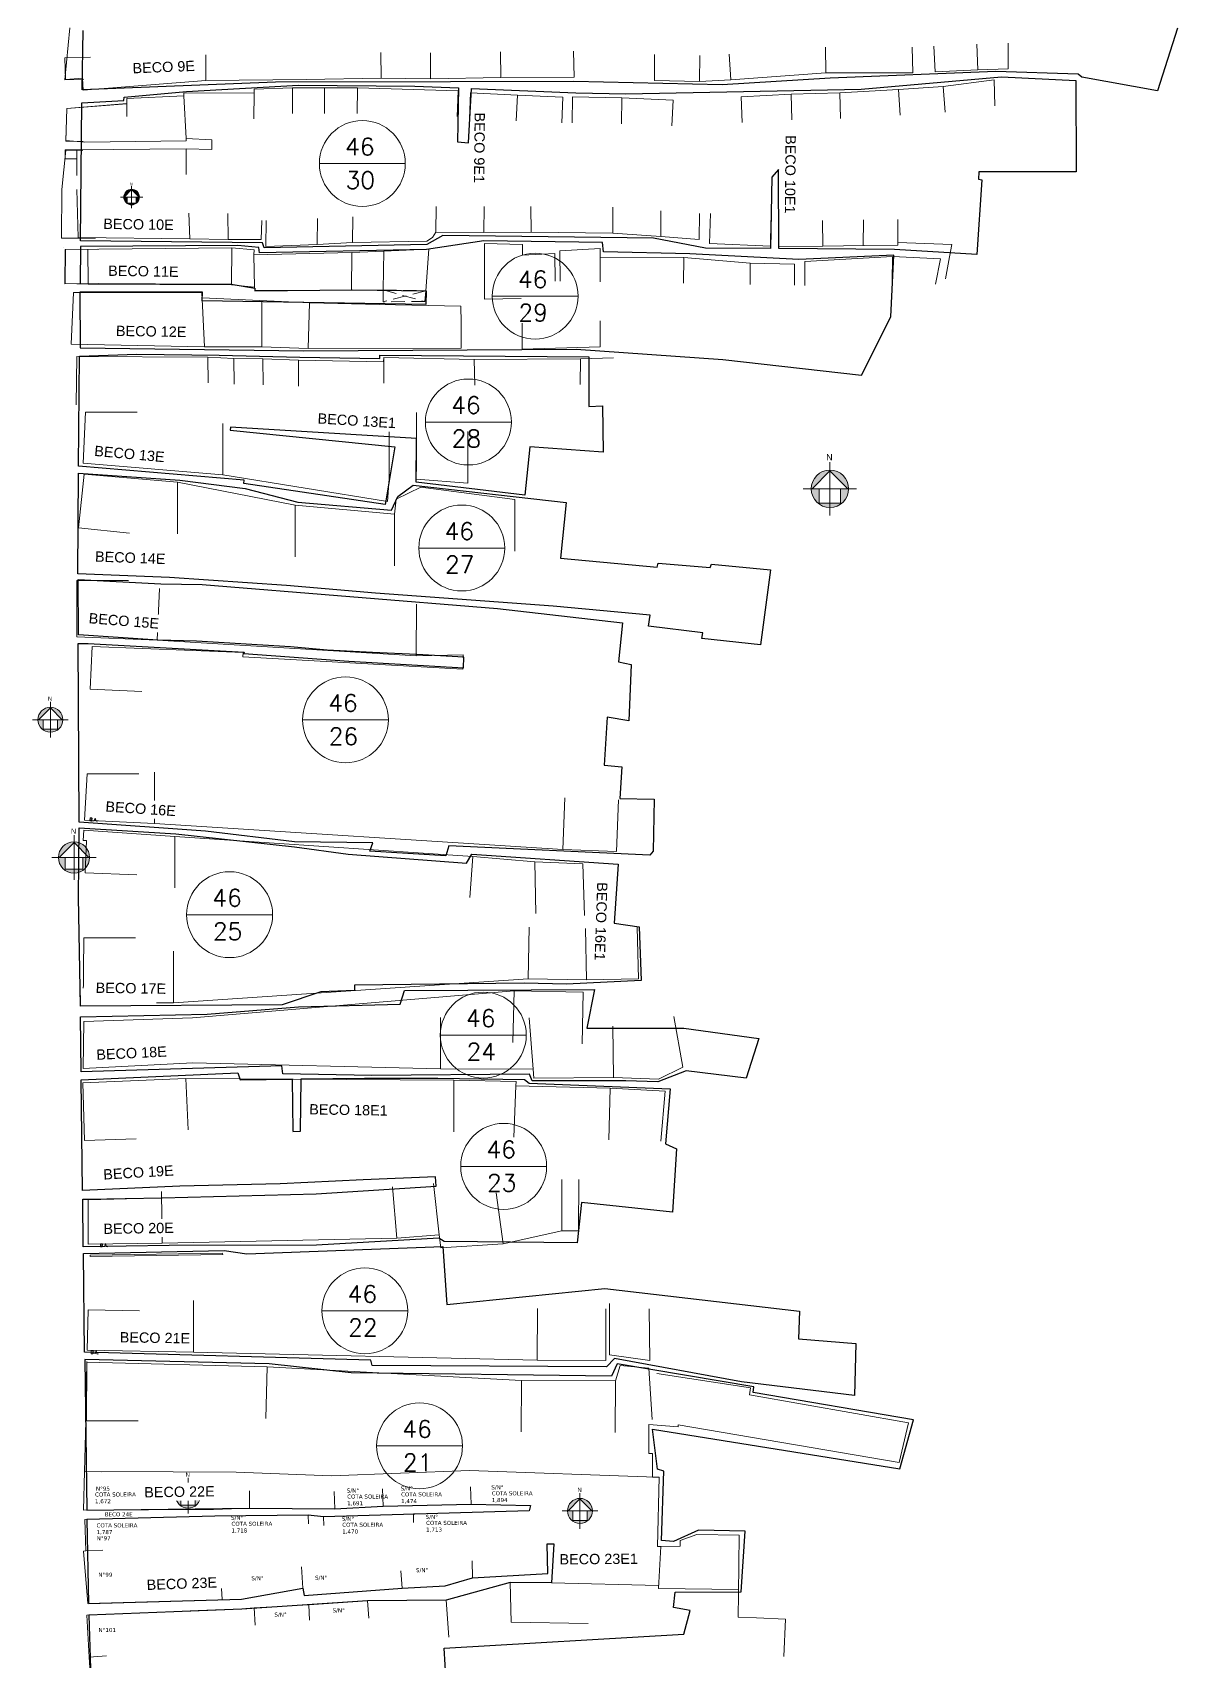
# Model space of a CAD drawing. Header units: metres. Extents: x 359188 to 359409, y 7352322 to 7352892.
# Drawn here: x 359275.7 to 359409, y 7352422 to 7352611.5 of the extents above; entities that cross this region are included whole.
import ezdxf
from ezdxf.enums import TextEntityAlignment as Align

# ---------------------------------------------------------------- set-up
doc = ezdxf.new("R2010")
doc.units = ezdxf.units.M
doc.header["$LTSCALE"] = 2.5
doc.set_wipeout_variables(frame=1)
doc.linetypes.add('AVT-LIN-ESTRADA DE TERRA', pattern=[0.7, 0.3, -0.1, 0.2, -0.1])
doc.linetypes.add('DASHED2', pattern=[0.375, 0.25, -0.125])
for name, color, linetype in [('0-quadras', 6, 'Continuous'), ('AVT-C3-ALI-ALINHAMENTO PROJETO', 170, 'Continuous'), ('AVT-C3-SEC-SEÇÃO TRANSVERSAL', 2, 'Continuous'), ('ZZ-Carimbo Texto', 7, 'Continuous')]:
    doc.layers.add(name, color=color, linetype=linetype)
for name, color, linetype, lineweight, true_color in [('AVT-LT-CAD-ETIQUETA NUMERO DE CASA', 252, 'Continuous', 0, 0x858585), ('AVT-LT-URB-CONSTRUÇÃO-EDIFICAÇÃO PREDIAL', 251, 'Continuous', 13, 0x5c5c5c), ('AVT-LT-URB-DIVISA TERRENO OU AL PREDIAL', 251, 'Continuous', 13, 0x5c5c5c), ('AVT-LT-URB-MURETA', 252, 'Continuous', 0, 0x878787), ('AVT-LT-URB-PROJEÇÃO DE TELHADO OU COBERTURA', 240, 'DASHED2', 5, 0xff003f), ('AVT-LT-VIA-ESTRADA DE TERRA', 8, 'AVT-LIN-ESTRADA DE TERRA', 30, 0x787878), ('AVT-PL-CAR-MARCO NORTE', 8, 'Continuous', 0, 0x828282)]:
    doc.layers.add(name, color=color, linetype=linetype, lineweight=lineweight, true_color=true_color)
for name, color, linetype, lineweight in [('AVT-LT-URB-CERCAS-ALAMBRADO OU CERCA VIVA-MISTA-MADEIRA-ARAME', 7, 'AVT-LIN-CERCAS TAPUME E ALAMBRADO', 5), ('COTAS', 7, 'Continuous', 9), ('DLT-C3-PRF-TUBULAÇÃO 3D -COLETOR', 2, 'Continuous', 20), ('TEXTO', 7, 'Continuous', 9)]:
    doc.layers.add(name, color=color, linetype=linetype, lineweight=lineweight)
doc.styles.add('CARIMBO', font='arial.ttf', dxfattribs={"height": 2})
doc.styles.add('ROMANS', font='romans.shx', dxfattribs={"height": 0.65})
doc.styles.add('SABESP', font='ROMANS.shx')
doc.styles.get("Standard").update_dxf_attribs({"font": 'arial.ttf'})
doc.linetypes.add('AVT-LIN-CERCAS TAPUME E ALAMBRADO', pattern='A,0.9,-0.08,[132,ltypeshp.shx,S=0.08,R=0,X=-0.08,Y=0],-0.08', length=1.06)

# ---------------------------------------------------------------- blocks, each defined once
blk = doc.blocks.new('AVT-PL-MARCO_NORTE')
at = {"layer": 'AVT-PL-CAR-MARCO NORTE', "linetype": 'Continuous', "ltscale": 0.05}
h = blk.add_hatch(color=2, dxfattribs=at)
h.paths.add_polyline_path([(3.46, 0), (3.63, 0, 0.414214), (0, 3.63), (0, 3.46)])
h.paths.add_polyline_path([(3.63, 0), (2.07, 0), (2.07, -2.77), (0, -2.77), (0, -3.63, 0.414214)])
h.paths.add_polyline_path([(0, -2.77), (-2.07, -2.77), (-2.07, 0), (-3.46, 0), (-3.63, 0, 0.414214), (0, -3.63)])
h.paths.add_polyline_path([(0, 3.46), (0, 3.63, 0.414214), (-3.63, 0), (-3.46, 0)])
at = {"layer": 'AVT-PL-CAR-MARCO NORTE', "color": 1, "linetype": 'Continuous', "ltscale": 0.05}
for p, q in [((0, 5.18), (0, -5.18)), ((5.18, 0), (-5.18, 0))]:
    blk.add_line(p, q, dxfattribs=at)
at = {"layer": 'AVT-PL-CAR-MARCO NORTE', "color": 8, "linetype": 'Continuous', "ltscale": 0.05}
blk.add_lwpolyline([(2.07, -2.77), (-2.07, -2.77), (-2.07, 0), (-3.46, 0), (0, 3.46), (3.46, 0), (2.07, 0)], close=True, dxfattribs=at)
blk.add_circle((0, 0), 3.63, dxfattribs=at)
blk.add_solid([(-3.46, 0), (-3.46, 0), (0, 3.46)], dxfattribs=at)
at = {"layer": 'AVT-PL-CAR-MARCO NORTE', "color": 2, "linetype": 'Continuous', "ltscale": 0.05}
blk.add_text('N', height=1.21, dxfattribs=at).set_placement((-0.71, 5.52))

msp = doc.modelspace()

# ---------------------------------------------------------------- linework, layer by layer
at = {"layer": '0-quadras', "color": 5, "lineweight": 30, "ltscale": 0.3}
msp.add_line((359279.369, 7352586.557), (359279.369, 7352586.557), dxfattribs=at)
at = {"layer": 'AVT-LT-URB-CERCAS-ALAMBRADO OU CERCA VIVA-MISTA-MADEIRA-ARAME', "ltscale": 2.5}
for points, elevation in [([(359376.457, 7352587.085), (359382.716, 7352586.849), (359382.459, 7352585.412), (359382.002, 7352582.855)], 1.976), ([(359375.842, 7352585.461), (359381.4, 7352585.172), (359380.815, 7352582.229)], 1.649)]:
    msp.add_lwpolyline(points, dxfattribs=dict(at, elevation=elevation))
at = {"layer": 'AVT-LT-URB-CONSTRUÇÃO-EDIFICAÇÃO PREDIAL', "ltscale": 2.5}
for points, elevation in [([(359389.279, 7352607.279), (359389.279, 7352610.279)], 1.85), ([(359279.476, 7352608.577), (359282.476, 7352608.647)], 2.081), ([(359279.476, 7352608.577), (359279.535, 7352606.06), (359281.519, 7352606.215), (359281.597, 7352604.821), (359295.881, 7352605.924), (359307.579, 7352606.058), (359316.309, 7352606.216), (359322.034, 7352606.143), (359330.243, 7352606.294), (359338.756, 7352606.342)], 2.081), ([(359295.881, 7352605.924), (359295.881, 7352608.924)], 1.611), ([(359316.309, 7352606.216), (359316.255, 7352609.216)], 1.591), ([(359322.034, 7352606.143), (359322.034, 7352609.143)], 1.625), ([(359330.243, 7352606.294), (359330.187, 7352609.294)], 1.618), ([(359338.756, 7352606.342), (359338.706, 7352609.342)], 1.605), ([(359348.107, 7352605.956), (359348.107, 7352608.956)], 1.625), ([(359353.372, 7352605.833), (359353.391, 7352608.833)], 1.625), ([(359357.012, 7352606.015), (359356.794, 7352609.007)], 1.625), ([(359368.055, 7352606.821), (359368.023, 7352609.82)], 1.631), ([(359378.174, 7352606.822), (359378.112, 7352609.822)], 1.713), ([(359380.779, 7352606.942), (359380.645, 7352609.939)], 1.666), ([(359385.744, 7352607.165), (359385.647, 7352610.163)], 1.744), ([(359368.055, 7352606.821), (359357.012, 7352606.015)], 1.631), ([(359378.174, 7352606.822), (359368.055, 7352606.821)], 1.85), ([(359389.279, 7352607.279), (359385.744, 7352607.165), (359380.779, 7352606.942)], 1.85), ([(359279.512, 7352597.86), (359280.877, 7352597.867), (359293.615, 7352597.992), (359296.606, 7352597.895), (359296.604, 7352599.016), (359293.592, 7352599.175), (359293.605, 7352598.916), (359281.795, 7352598.768), (359279.604, 7352598.971), (359279.707, 7352602.682), (359286.707, 7352603.244), (359286.707, 7352603.834), (359293.348, 7352604.17), (359293.348, 7352604.49), (359301.499, 7352604.474), (359301.508, 7352604.918), (359305.984, 7352605.083), (359309.713, 7352605.093), (359313.529, 7352605.087), (359325.245, 7352604.753)], 2.12), ([(359305.984, 7352605.083), (359305.984, 7352602.083)], 1.647), ([(359309.713, 7352605.093), (359309.722, 7352602.093)], 1.62), ([(359313.529, 7352605.087), (359313.514, 7352602.087)], 1.603), ([(359325.245, 7352604.753), (359325.159, 7352601.754)], 1.72), ([(359348.107, 7352605.956), (359353.372, 7352605.833), (359357.012, 7352606.015)], 1.625), ([(359358.2, 7352604.036), (359364.009, 7352604.353), (359369.68, 7352604.507), (359376.535, 7352604.894), (359381.739, 7352605.238), (359387.651, 7352606.005)], 1.615), ([(359376.535, 7352604.894), (359376.704, 7352601.898)], 1.615), ([(359381.739, 7352605.238), (359381.937, 7352602.245)], 1.615), ([(359387.651, 7352606.005), (359387.736, 7352603.006)], 1.615), ([(359286.707, 7352603.244), (359286.707, 7352601.744)], 1.788), ([(359293.348, 7352604.17), (359293.592, 7352599.175)], 2.12), ([(359301.499, 7352604.474), (359301.494, 7352601.474)], 1.729), ([(359326.704, 7352604.5), (359326.565, 7352601.503)], 1.674), ([(359326.704, 7352604.5), (359332.155, 7352604.246), (359337.466, 7352603.991)], 1.674), ([(359332.155, 7352604.246), (359332.015, 7352601.249)], 1.674), ([(359337.466, 7352603.991), (359337.322, 7352600.994)], 1.674), ([(359338.589, 7352604.018), (359338.534, 7352601.019)], 1.64), ([(359338.589, 7352604.018), (359344.324, 7352603.913), (359350.278, 7352603.659)], 1.64), ([(359344.324, 7352603.913), (359344.269, 7352600.913)], 1.563), ([(359350.278, 7352603.659), (359350.15, 7352600.661)], 1.64), ([(359358.2, 7352604.036), (359358.32, 7352601.038)], 1.615), ([(359364.009, 7352604.353), (359364.108, 7352601.355)], 1.615), ([(359369.68, 7352604.507), (359369.761, 7352601.508)], 1.615), ([(359279.512, 7352597.86), (359279.517, 7352596.822)], 2.12), ([(359280.877, 7352597.867), (359280.889, 7352594.867)], 2.068), ([(359293.615, 7352597.992), (359293.615, 7352594.992)], 2.12), ([(359279.517, 7352596.822), (359280.881, 7352596.822)], 2.12), ([(359328.258, 7352588.257), (359322.66, 7352588.278), (359322.277, 7352587.647), (359321.617, 7352587.23), (359312.97, 7352587.069), (359308.862, 7352586.862), (359302.858, 7352586.635), (359302.911, 7352589.635)], 1.888), ([(359308.862, 7352586.862), (359308.876, 7352589.862)], 1.744), ([(359312.97, 7352587.069), (359312.99, 7352590.069)], 1.749), ([(359322.66, 7352588.278), (359322.686, 7352591.278)], 1.789), ([(359328.258, 7352588.257), (359328.306, 7352591.257)], 1.888), ([(359328.258, 7352588.257), (359333.769, 7352588.28), (359343.257, 7352588.182), (359348.85, 7352587.781), (359353.313, 7352587.446), (359353.362, 7352590.464)], 1.888), ([(359333.769, 7352588.28), (359333.742, 7352591.28)], 1.767), ([(359343.257, 7352588.182), (359343.269, 7352591.181)], 1.756), ([(359348.85, 7352587.781), (359348.865, 7352590.78)], 1.888), ([(359362.576, 7352589.6), (359362.595, 7352586.6), (359367.707, 7352586.642), (359372.524, 7352586.715), (359376.457, 7352586.763), (359376.448, 7352589.763)], 1.976), ([(359367.707, 7352586.642), (359367.661, 7352589.642)], 1.905), ([(359372.424, 7352586.713), (359372.442, 7352589.713)], 1.976), ([(359279.52, 7352582.311), (359279.554, 7352586.278), (359298.934, 7352586.452), (359301.52, 7352586.231), (359301.479, 7352585.632), (359312.89, 7352585.909), (359316.593, 7352586.091), (359321.848, 7352586.296), (359321.485, 7352581.461), (359321.384, 7352580.214)], 1.936), ([(359282.176, 7352582.235), (359282.172, 7352586.302)], 1.936), ([(359298.934, 7352586.452), (359298.871, 7352582.138)], 1.734), ([(359301.479, 7352585.632), (359301.554, 7352581.866)], 1.727), ([(359312.89, 7352585.909), (359312.846, 7352581.525)], 1.717), ([(359316.593, 7352586.091), (359316.525, 7352581.554)], 1.651), ([(359337.129, 7352582.586), (359337.106, 7352586.104), (359341.786, 7352586.385), (359341.784, 7352585.368), (359351.515, 7352585.343), (359359.271, 7352584.673), (359364.409, 7352584.549), (359364.405, 7352582.104)], 1.749), ([(359341.784, 7352585.368), (359341.779, 7352582.504)], 1.749), ([(359351.515, 7352585.343), (359351.503, 7352582.343)], 1.749), ([(359359.271, 7352584.673), (359359.263, 7352582.195)], 1.749), ([(359365.617, 7352582.082), (359365.617, 7352584.888), (359375.842, 7352585.461), (359375.798, 7352582.461)], 1.808), ([(359279.52, 7352582.311), (359282.176, 7352582.235), (359298.871, 7352582.138), (359301.554, 7352581.866), (359301.575, 7352581.478), (359312.946, 7352581.525), (359316.525, 7352581.554)], 1.936), ([(359280.474, 7352581.269), (359280.22, 7352575.263), (359295.736, 7352574.918), (359302.427, 7352574.935), (359307.803, 7352574.728), (359325.602, 7352574.771), (359325.601, 7352577.771), (359325.568, 7352579.676)], 1.995), ([(359325.568, 7352579.676), (359316.066, 7352579.848), (359308.043, 7352580.064), (359295.468, 7352580.652), (359295.44, 7352581.267), (359280.474, 7352581.269)], 1.645), ([(359295.736, 7352574.918), (359295.44, 7352581.267)], 1.773), ([(359302.427, 7352574.935), (359302.401, 7352580.328)], 1.657), ([(359307.803, 7352574.728), (359307.943, 7352580.069)], 1.668), ([(359332.695, 7352574.68), (359341.789, 7352574.945), (359341.807, 7352577.945)], 1.594), ([(359332.695, 7352574.68), (359332.699, 7352577.68)], 1.594), ([(359280.81, 7352568.187), (359280.873, 7352573.793), (359296.128, 7352573.739), (359299.139, 7352573.593), (359302.532, 7352573.533), (359306.671, 7352573.368), (359316.58, 7352573.178), (359316.6, 7352573.69), (359327.118, 7352573.468), (359339.491, 7352573.54), (359343.333, 7352573.673)], 1.985), ([(359296.128, 7352573.739), (359296.149, 7352570.739)], 1.796), ([(359299.139, 7352573.593), (359299.173, 7352570.599)], 1.985), ([(359302.532, 7352573.533), (359302.547, 7352570.533)], 1.734), ([(359306.671, 7352573.368), (359306.664, 7352570.368)], 1.717), ([(359316.6, 7352573.69), (359316.61, 7352570.69)], 1.674), ([(359327.118, 7352573.468), (359327.196, 7352570.469)], 1.985), ([(359339.491, 7352573.54), (359339.456, 7352570.54)], 1.604)]:
    msp.add_lwpolyline(points, dxfattribs=dict(at, elevation=elevation))
for points in [[(359302.406, 7352589.66), (359302.327, 7352587.44), (359298.488, 7352587.44), (359294.01, 7352587.501), (359281.011, 7352587.665), (359280.887, 7352593.246)], [(359294.01, 7352587.501), (359293.926, 7352590.5)], [(359298.488, 7352587.44), (359298.458, 7352590.44)], [(359354.632, 7352590.446), (359354.512, 7352586.949), (359361.634, 7352586.66), (359361.651, 7352589.66)], [(359328.31, 7352586.974), (359328.313, 7352580.502), (359332.597, 7352580.571)], [(359332.597, 7352580.571), (359328.313, 7352580.502), (359328.31, 7352586.974), (359332.734, 7352586.83), (359332.734, 7352585.592), (359336.52, 7352585.784), (359336.565, 7352582.596)]]:
    msp.add_lwpolyline(points, dxfattribs=at)
at = {"layer": 'AVT-LT-URB-DIVISA TERRENO OU AL PREDIAL', "ltscale": 2.5}
for p, q in [((359279.478, 7352606.015, 1.673), (359280.055, 7352612.052, 2.065)), ((359279.478, 7352606.015, 1.673), (359280.055, 7352612.052, 2.065)), ((359279.478, 7352606.015, 1.673), (359280.055, 7352612.052, 2.065)), ((359281.684, 7352606.08, 1.673), (359279.478, 7352606.015, 1.673)), ((359281.684, 7352606.08, 1.673), (359279.478, 7352606.015, 1.673)), ((359281.684, 7352606.08, 1.673), (359279.478, 7352606.015, 1.673)), ((359279.598, 7352598.888, 2.046), (359279.704, 7352602.68, 2.046)), ((359279.598, 7352598.888, 2.046), (359279.704, 7352602.68, 2.046)), ((359279.598, 7352598.888, 2.046), (359279.704, 7352602.68, 2.046)), ((359279.704, 7352602.68, 2.046), (359286.678, 7352603.23, 2.046)), ((359279.704, 7352602.68, 2.046), (359286.678, 7352603.23, 2.046)), ((359279.704, 7352602.68, 2.046), (359286.678, 7352603.23, 2.046)), ((359281.597, 7352598.832, 2.046), (359279.598, 7352598.888, 2.046)), ((359281.597, 7352598.832, 2.046), (359279.598, 7352598.888, 2.046)), ((359281.597, 7352598.832, 2.046), (359279.598, 7352598.888, 2.046)), ((359279.118, 7352593.232, 1.947), (359279.574, 7352597.842, 1.947)), ((359279.118, 7352593.232, 1.947), (359279.574, 7352597.842, 1.947)), ((359279.118, 7352593.232, 1.947), (359279.574, 7352597.842, 1.947)), ((359279.574, 7352597.842, 1.947), (359281.573, 7352597.786, 1.947)), ((359279.574, 7352597.842, 1.947), (359281.573, 7352597.786, 1.947)), ((359279.574, 7352597.842, 1.947), (359281.573, 7352597.786, 1.947)), ((359279.075, 7352587.605, 1.947), (359279.118, 7352593.232, 1.947)), ((359279.075, 7352587.605, 1.947), (359279.118, 7352593.232, 1.947)), ((359279.075, 7352587.605, 1.947), (359279.118, 7352593.232, 1.947)), ((359283.049, 7352587.575, 1.947), (359279.075, 7352587.605, 1.947)), ((359283.049, 7352587.575, 1.947), (359279.075, 7352587.605, 1.947)), ((359283.049, 7352587.575, 1.947), (359279.075, 7352587.605, 1.947)), ((359279.495, 7352582.287, 1.839), (359279.529, 7352586.279, 1.918)), ((359279.495, 7352582.287, 1.839), (359279.529, 7352586.279, 1.918)), ((359279.495, 7352582.287, 1.839), (359279.529, 7352586.279, 1.918)), ((359279.529, 7352586.279, 1.918), (359283.31, 7352586.322, 1.918)), ((359279.529, 7352586.279, 1.918), (359283.31, 7352586.322, 1.918)), ((359279.529, 7352586.279, 1.918), (359283.31, 7352586.322, 1.918)), ((359283.441, 7352582.292, 1.839), (359279.495, 7352582.287, 1.839)), ((359283.441, 7352582.292, 1.839), (359279.495, 7352582.287, 1.839)), ((359283.441, 7352582.292, 1.839), (359279.495, 7352582.287, 1.839))]:
    msp.add_line(p, q, dxfattribs=at)
for points, elevation in [([(359317.22, 7352559.579), (359317.034, 7352556.939), (359297.887, 7352560.024), (359281.624, 7352561.386), (359281.899, 7352567.348), (359287.899, 7352567.348)], 1.917), ([(359320.428, 7352561.275), (359320.428, 7352567.275)], 1.673), ([(359297.887, 7352560.024), (359297.887, 7352566.024)], 1.725), ([(359317.22, 7352559.579), (359317.22, 7352565.579)], 1.917), ([(359326.398, 7352559.08), (359326.398, 7352565.08)], 1.673), ([(359326.398, 7352559.08), (359320.374, 7352559.547), (359320.428, 7352561.275)], 1.673), ([(359281.054, 7352553.868), (359281.713, 7352560.123), (359292.608, 7352559.182), (359292.608, 7352553.182)], 1.888), ([(359292.608, 7352559.182), (359306.289, 7352556.498)], 1.568), ([(359306.289, 7352556.498), (359317.849, 7352555.447), (359318.03, 7352557.191), (359320.922, 7352558.621), (359331.848, 7352557.165), (359331.848, 7352551.165)], 1.905), ([(359306.289, 7352556.498), (359306.289, 7352550.498)], 1.905), ([(359317.849, 7352555.447), (359317.849, 7352549.447)], 1.879), ([(359281.054, 7352553.868), (359287.021, 7352553.239)], 1.888), ([(359280.881, 7352547.723), (359280.881, 7352541.193), (359290.24, 7352540.803), (359290.489, 7352546.798)], 1.997), ([(359280.881, 7352547.723), (359286.881, 7352547.723)], 1.997), ([(359282.441, 7352535.082), (359282.65, 7352540.06), (359300.222, 7352539.35), (359300.201, 7352538.851), (359325.821, 7352537.426), (359325.867, 7352538.303), (359325.862, 7352539.103), (359320.392, 7352538.988), (359320.421, 7352544.988)], 1.833), ([(359290.24, 7352540.803), (359320.392, 7352538.988)], 1.908), ([(359282.441, 7352535.082), (359288.436, 7352534.831)], 1.833), ([(359282.093, 7352525.239), (359281.759, 7352519.836), (359289.932, 7352519.439), (359289.932, 7352525.439)], 2.091), ([(359282.093, 7352525.239), (359288.093, 7352525.239)], 2.091), ([(359337.447, 7352516.437), (359337.665, 7352522.433)], 1.594), ([(359337.447, 7352516.437), (359343.691, 7352516.21), (359343.909, 7352522.206)], 1.594), ([(359337.447, 7352516.437), (359289.932, 7352519.439)], 1.594), ([(359281.848, 7352513.725), (359282.003, 7352517.489), (359281.596, 7352517.489), (359281.685, 7352518.696), (359292.299, 7352517.955), (359292.299, 7352511.955)], 1.764), ([(359292.299, 7352517.955), (359326.981, 7352515.605)], 1.764), ([(359326.611, 7352510.847), (359326.981, 7352515.605), (359334.191, 7352514.981), (359339.791, 7352514.754), (359339.959, 7352508.756)], 1.546), ([(359281.848, 7352513.725), (359287.843, 7352513.479)], 1.764), ([(359334.191, 7352514.981), (359334.291, 7352508.977)], 1.546), ([(359292.123, 7352498.583), (359281.592, 7352498.563), (359281.689, 7352506.154), (359287.689, 7352506.154)], 1.523), ([(359346.241, 7352501.381), (359340.21, 7352501.248), (359333.416, 7352501.391), (359333.542, 7352507.389)], 1.805), ([(359340.21, 7352501.248), (359340.078, 7352507.246)], 1.713), ([(359346.241, 7352501.381), (359346.109, 7352507.379)], 1.805), ([(359292.123, 7352498.583), (359292.123, 7352504.583)], 1.523), ([(359292.123, 7352498.583), (359333.416, 7352501.391)], 1.523), ([(359294.351, 7352496.822), (359331.764, 7352499.975)], 1.483), ([(359331.764, 7352499.975), (359331.637, 7352493.976)], 1.6), ([(359331.764, 7352499.975), (359339.832, 7352499.804), (359339.705, 7352493.805)], 1.6), ([(359294.367, 7352491.588), (359281.627, 7352490.919), (359281.704, 7352496.42), (359294.351, 7352496.822)], 1.426), ([(359323.188, 7352490.878), (359333.985, 7352490.845), (359334.067, 7352489.813), (359343.353, 7352489.881), (359348.569, 7352489.709), (359351.425, 7352491.091), (359350.351, 7352496.994)], 1.386), ([(359323.188, 7352490.878), (359323.188, 7352496.878)], 1.386), ([(359333.985, 7352490.845), (359333.512, 7352496.826)], 1.386), ([(359343.353, 7352489.881), (359343.253, 7352495.88)], 1.386), ([(359323.188, 7352490.878), (359294.367, 7352491.588)], 1.386), ([(359281.765, 7352482.57), (359281.58, 7352489.25), (359293.571, 7352489.771), (359293.831, 7352483.777)], 1.658), ([(359293.571, 7352489.771), (359324.758, 7352489.57)], 1.441), ([(359324.758, 7352489.57), (359332.017, 7352489.423), (359331.995, 7352488.923), (359342.951, 7352488.646), (359349.364, 7352488.309), (359348.842, 7352482.495)], 1.349), ([(359324.758, 7352489.57), (359324.758, 7352483.57)], 1.349), ([(359331.995, 7352488.923), (359331.735, 7352482.929)], 1.349), ([(359342.951, 7352488.646), (359342.8, 7352482.648)], 1.349), ([(359281.765, 7352482.57), (359287.762, 7352482.736)], 1.658), ([(359337.334, 7352472.022), (359339.291, 7352472.022), (359339.293, 7352478.022)], 1.949), ([(359337.334, 7352472.022), (359337.334, 7352478.022)], 1.949), ([(359290.824, 7352470.616), (359282.186, 7352470.468), (359282.182, 7352475.655), (359288.181, 7352475.799)], 1.834), ([(359290.824, 7352470.616), (359290.721, 7352476.616)], 1.834), ([(359318.126, 7352471.184), (359317.631, 7352477.163)], 1.683), ([(359318.126, 7352471.184), (359323.069, 7352471.593), (359323.239, 7352470.062), (359330.504, 7352470.534), (359329.7, 7352476.48)], 1.683), ([(359323.069, 7352471.593), (359322.407, 7352477.556)], 1.683), ([(359330.504, 7352470.534), (359337.334, 7352472.022)], 1.68), ([(359290.824, 7352470.616), (359318.126, 7352471.184)], 1.834), ([(359282.183, 7352462.834), (359282.087, 7352458.155), (359294.46, 7352457.927), (359294.46, 7352463.927)], 1.745), ([(359282.183, 7352462.834), (359288.182, 7352462.711)], 1.745), ([(359342.436, 7352456.961), (359334.469, 7352456.992), (359334.493, 7352462.992)], 1.523), ([(359342.436, 7352456.961), (359342.436, 7352462.961)], 1.523), ([(359342.889, 7352457.587), (359342.889, 7352463.587)], 1.499), ([(359347.588, 7352456.943), (359347.487, 7352462.942)], 1.499), ([(359294.46, 7352457.927), (359334.469, 7352456.992)], 1.653), ([(359347.588, 7352456.943), (359342.889, 7352457.587)], 1.499), ([(359281.998, 7352449.939), (359282.051, 7352456.763), (359303.02, 7352456.198), (359302.858, 7352450.2)], 1.634), ([(359332.631, 7352454.626), (359303.02, 7352456.198)], 1.595), ([(359332.631, 7352454.626), (359343.581, 7352454.562), (359344.117, 7352456.38), (359347.473, 7352456.058)], 1.595), ([(359347.473, 7352456.058), (359347.843, 7352450.069)], 1.504), ([(359332.631, 7352454.626), (359332.596, 7352448.626)], 1.595), ([(359343.581, 7352454.562), (359343.546, 7352448.562)], 1.568), ([(359281.998, 7352449.939), (359287.998, 7352449.939)], 1.634)]:
    msp.add_lwpolyline(points, dxfattribs=dict(at, elevation=elevation))
at = {"layer": 'AVT-LT-URB-DIVISA TERRENO OU AL PREDIAL', "flags": 128}
for points, elevation in [([(359281.657, 7352439.517), (359281.767, 7352444.028), (359281.923, 7352449.919), (359282.048, 7352456.835)], 1.584), ([(359281.767, 7352444.028), (359283.766, 7352443.979)], 1.584), ([(359282.138, 7352428.657), (359281.64, 7352434.769), (359281.903, 7352434.782), (359281.815, 7352438.435)], 1.684), ([(359281.903, 7352434.782), (359283.901, 7352434.881)], 1.684), ([(359283.094, 7352412.556), (359282.675, 7352417.005), (359282.321, 7352422.428), (359282.052, 7352427.291)], 1.828), ([(359282.321, 7352422.428), (359284.317, 7352422.558)], 1.709)]:
    msp.add_lwpolyline(points, dxfattribs=dict(at, elevation=elevation))
at = {"layer": 'AVT-LT-URB-DIVISA TERRENO OU AL PREDIAL', "ltscale": 3, "flags": 128}
for points in [[(359363.185, 7352422.49), (359363.355, 7352426.843), (359359.987, 7352426.975), (359357.852, 7352427.059), (359357.888, 7352429.769), (359357.979, 7352436.633), (359353.053, 7352436.698), (359351.122, 7352435.997), (359351.126, 7352435.327), (359348.873, 7352435.312), (359348.471, 7352435.31), (359348.669, 7352443.349), (359347.89, 7352443.369), (359347.887, 7352446.127), (359347.464, 7352446.126), (359347.46, 7352449.491), (359350.87, 7352449.241), (359350.886, 7352449.462), (359376.582, 7352445.085), (359377.692, 7352449.675), (359359.163, 7352452.955), (359359.279, 7352453.757), (359348.373, 7352455.451)], [(359348.873, 7352435.312), (359348.58, 7352430.423), (359357.895, 7352430.299)]]:
    msp.add_lwpolyline(points, dxfattribs=at)
for points, elevation in [([(359281.767, 7352444.028), (359292.073, 7352443.99), (359299.427, 7352443.955), (359310.536, 7352443.537), (359326.592, 7352444.159), (359348.279, 7352443.359)], 1.584), ([(359300.985, 7352439.759), (359300.974, 7352441.759)], 1.577), ([(359310.9, 7352439.687), (359310.841, 7352441.686)], 1.396), ([(359316.519, 7352439.995), (359316.46, 7352441.994)], 1.428), ([(359326.775, 7352440.223), (359326.716, 7352442.222)], 1.577), ([(359333.695, 7352440.053), (359326.775, 7352440.223), (359316.519, 7352439.995), (359310.9, 7352439.687), (359300.985, 7352439.759), (359296.784, 7352439.603), (359281.657, 7352439.517)], 1.577), ([(359281.815, 7352438.435), (359296.931, 7352438.814), (359307.82, 7352438.927), (359309.6, 7352438.74), (359320.058, 7352439.087), (359333.532, 7352439.462)], 1.577), ([(359307.819, 7352438.927), (359307.851, 7352437.927)], 1.577), ([(359309.6, 7352438.74), (359309.635, 7352437.741)], 1.374), ([(359320.058, 7352439.087), (359320.082, 7352438.087)], 1.462), ([(359331.299, 7352431.873), (359335.685, 7352432.154), (359335.611, 7352435.607), (359336.418, 7352435.624), (359336.136, 7352431.068), (359331.318, 7352431.088)], 1.605), ([(359307.175, 7352430.46), (359307.032, 7352432.917)], 1.806), ([(359318.734, 7352430.461), (359318.609, 7352432.457)], 1.629), ([(359326.942, 7352431.637), (359326.878, 7352433.636)], 1.806), ([(359326.942, 7352431.637), (359323.747, 7352430.714), (359318.734, 7352430.461), (359307.32, 7352429.602), (359307.175, 7352430.46), (359300.057, 7352429.183), (359282.138, 7352428.657)], 1.806), ([(359297.714, 7352430.393), (359297.791, 7352429.116)], 1.841), ([(359331.299, 7352431.873), (359326.942, 7352431.637)], 1.605), ([(359340.399, 7352426.339), (359331.427, 7352426.486), (359331.318, 7352431.088)], 1.605), ([(359336.136, 7352431.068), (359348.599, 7352430.738)], 1.605), ([(359282.052, 7352427.291), (359294.989, 7352427.855), (359300.075, 7352428.021), (359301.535, 7352428.143), (359307.863, 7352428.508), (359314.714, 7352428.968), (359323.88, 7352429.052), (359324.163, 7352424.757)], 1.693), ([(359307.863, 7352428.508), (359307.967, 7352426.704)], 1.693), ([(359314.714, 7352428.968), (359314.848, 7352426.972)], 1.668), ([(359301.535, 7352428.143), (359301.622, 7352426.145)], 1.693)]:
    msp.add_lwpolyline(points, dxfattribs=dict(at, elevation=elevation))
at = {"layer": 'AVT-LT-URB-MURETA', "ltscale": 2.5, "elevation": 1.723}
for points in [[(359282.418, 7352469.063), (359282.416, 7352469.213), (359297.849, 7352469.428), (359297.851, 7352469.278)], [(359282.418, 7352469.063), (359297.851, 7352469.278)]]:
    msp.add_lwpolyline(points, dxfattribs=at)
at = {"layer": 'AVT-LT-URB-PROJEÇÃO DE TELHADO OU COBERTURA', "ltscale": 2.5}
for points, elevation in [([(359316.525, 7352581.554), (359321.485, 7352581.461), (359321.384, 7352580.214), (359316.552, 7352580.178), (359316.525, 7352581.554)], 1.936), ([(359316.525, 7352581.554), (359321.384, 7352580.214)], 1.868), ([(359321.485, 7352581.461), (359316.552, 7352580.178)], 1.936)]:
    msp.add_lwpolyline(points, dxfattribs=dict(at, elevation=elevation))
at = {"layer": 'COTAS', "ltscale": 4}
for p, q in [((359309.107, 7352596.262), (359319.107, 7352596.262)), ((359329.223, 7352580.835), (359339.223, 7352580.835)), ((359321.454, 7352566.179), (359331.454, 7352566.179)), ((359320.68, 7352551.512), (359330.68, 7352551.512)), ((359307.139, 7352531.515), (359317.139, 7352531.515)), ((359293.658, 7352508.83), (359303.658, 7352508.83)), ((359323.187, 7352494.818), (359333.187, 7352494.818)), ((359325.561, 7352479.534), (359335.561, 7352479.534)), ((359309.396, 7352462.716), (359319.396, 7352462.716)), ((359315.773, 7352447.003), (359325.773, 7352447.003))]:
    msp.add_line(p, q, dxfattribs=at)
at = {"layer": 'COTAS'}
for centre in [(359314.107, 7352596.27), (359334.223, 7352580.843), (359326.454, 7352566.187), (359325.68, 7352551.52), (359312.139, 7352531.523), (359298.658, 7352508.837), (359328.187, 7352494.826), (359330.561, 7352479.541), (359314.396, 7352462.723), (359320.773, 7352447.011)]:
    msp.add_circle(centre, 5, dxfattribs=at)

# ---------------------------------------------------------------- block references
at = {"layer": 'AVT-C3-ALI-ALINHAMENTO PROJETO', "color": 6, "ltscale": 2.5, "xscale": 0.4, "yscale": 0.4}
msp.add_blockref('AVT-PL-MARCO_NORTE', (359339.442, 7352439.442), dxfattribs=at)
at = {"layer": 'AVT-C3-SEC-SEÇÃO TRANSVERSAL', "color": 6, "ltscale": 2.5, "xscale": 0.5, "yscale": 0.5}
msp.add_blockref('AVT-PL-MARCO_NORTE', (359280.544, 7352515.503), dxfattribs=at)
at = {"layer": 'AVT-LT-URB-DIVISA TERRENO OU AL PREDIAL', "ltscale": 2.5, "xscale": 0.6, "yscale": 0.6}
msp.add_blockref('AVT-PL-MARCO_NORTE', (359368.541, 7352558.411), dxfattribs=at)
at = {"layer": 'AVT-LT-VIA-ESTRADA DE TERRA', "ltscale": 2.5, "xscale": 0.25, "yscale": 0.25, "zscale": 0.25}
msp.add_blockref('AVT-PL-MARCO_NORTE', (359287.248, 7352592.368), dxfattribs=at)
at = {"layer": 'AVT-PL-CAR-MARCO NORTE', "ltscale": 2.5, "xscale": 0.4, "yscale": 0.4, "zscale": 0.4}
for p in [(359277.793, 7352531.535), (359293.823, 7352441.211)]:
    msp.add_blockref('AVT-PL-MARCO_NORTE', p, dxfattribs=at)

# ---------------------------------------------------------------- texts
at = {"layer": 'AVT-LT-CAD-ETIQUETA NUMERO DE CASA', "char_height": 0.47, "attachment_point": 1}
for s, width, heights, insert in [('{\\fVerdana|b0|i0|c0|p34;N°95}', 0.47, [0.574], (359283.098, 7352442.261, 411.789)), ('{\\fVerdana|b0|i0|c0|p34;S/N°}', 0.47, [0.574], (359312.298, 7352442.047, 406.105)), ('{\\fVerdana|b0|i0|c0|p34;S/N°}', 0.47, [0.574], (359318.573, 7352442.296, 405.888)), ('{\\fVerdana|b0|i0|c0|p34;S/N°}', 0.47, [0.574], (359329.121, 7352442.421, 406.308)), ('{\\fVerdana|b0|i0|c0|p34;COTA SOLEIRA\\P1,894}', 5.00835, [1.443], (359329.171, 7352441.722, -990.978)), ('{\\fVerdana|b0|i0|c0|p34;COTA SOLEIRA\\P1,672}', 5.00835, [1.443], (359282.992, 7352441.586, -979.86)), ('{\\fVerdana|b0|i0|c0|p34;COTA SOLEIRA\\P1,691}', 5.00835, [1.443], (359312.347, 7352441.348, -991.181)), ('{\\fVerdana|b0|i0|c0|p34;COTA SOLEIRA\\P1,474}', 5.00835, [1.443], (359318.622, 7352441.597, -991.398)), ('{\\fVerdana|b0|i0|c0|p34;COTA SOLEIRA\\P1,787}', 5.00835, [1.443], (359283.168, 7352437.991, -979.76)), ('{\\fVerdana|b0|i0|c0|p34;BECO 24E}', 4.23589, [0.574], (359284.129, 7352439.277, 411.789)), ('{\\fVerdana|b0|i0|c0|p34;S/N°}', 0.47, [0.574], (359298.82, 7352438.875, 406.132)), ('{\\fVerdana|b0|i0|c0|p34;COTA SOLEIRA\\P1,718}', 5.00835, [1.443], (359298.87, 7352438.176, -991.154)), ('{\\fVerdana|b0|i0|c0|p34;S/N°}', 0.47, [0.574], (359311.719, 7352438.76, 405.884)), ('{\\fVerdana|b0|i0|c0|p34;COTA SOLEIRA\\P1,470}', 5.00835, [1.443], (359311.769, 7352438.061, -991.402)), ('{\\fVerdana|b0|i0|c0|p34;S/N°}', 0.47, [0.574], (359321.483, 7352438.981, 406.127)), ('{\\fVerdana|b0|i0|c0|p34;COTA SOLEIRA\\P1,713}', 5.00835, [1.443], (359321.533, 7352438.283, -991.159)), ('{\\fVerdana|b0|i0|c0|p34;N°97}', 0.47, [0.574], (359283.182, 7352436.495, 411.789)), ('{\\fVerdana|b0|i0|c0|p34;N°99}', 0.47, [0.574], (359283.383, 7352432.243, 411.789)), ('{\\fVerdana|b0|i0|c0|p34;S/N°}', 0.47, [0.574], (359320.35, 7352432.777, 406.409)), ('{\\fVerdana|b0|i0|c0|p34;S/N°}', 0.47, [0.574], (359301.191, 7352431.836, 406.263)), ('{\\fVerdana|b0|i0|c0|p34;S/N°}', 0.47, [0.574], (359308.601, 7352431.893, 406.4)), ('{\\fVerdana|b0|i0|c0|p34;S/N°}', 0.47, [0.574], (359303.875, 7352427.608, 406.373)), ('{\\fVerdana|b0|i0|c0|p34;S/N°}', 0.47, [0.574], (359310.64, 7352428.101, 406.104)), ('{\\fVerdana|b0|i0|c0|p34;N°101}', 0.47, [0.574], (359283.398, 7352425.82, 411.789))]:
    msp.add_mtext_dynamic_manual_height_columns(s, width=width, gutter_width=1, heights=heights, dxfattribs=dict(at, insert=insert))
at = {"layer": 'DLT-C3-PRF-TUBULAÇÃO 3D -COLETOR', "color": 2, "linetype": 'Continuous', "lineweight": 20, "char_height": 0.375, "attachment_point": 5, "style": 'ROMANS'}
for insert, rotation in [((359282.823, 7352519.913, 1.021), 356.3801), ((359284.032, 7352470.362, 1.155), 1.17145), ((359282.955, 7352457.894, 0.872), 358.20232)]:
    msp.add_mtext('B.A.', dxfattribs=dict(at, insert=insert, rotation=rotation))
at = {"layer": 'TEXTO', "style": 'SABESP'}
for s, p in [('46', (359313.817, 7352597.229)), ('30', (359313.876, 7352593.341)), ('46', (359333.933, 7352581.802)), ('29', (359333.992, 7352577.914)), ('46', (359326.164, 7352567.146)), ('28', (359326.223, 7352563.258)), ('46', (359325.39, 7352552.478)), ('27', (359325.449, 7352548.591)), ('46', (359311.849, 7352532.482)), ('26', (359311.908, 7352528.594)), ('46', (359298.369, 7352509.796)), ('25', (359298.427, 7352505.909)), ('46', (359327.897, 7352495.785)), ('24', (359327.956, 7352491.897)), ('46', (359330.271, 7352480.5)), ('23', (359330.33, 7352476.613)), ('46', (359314.107, 7352463.682)), ('22', (359314.166, 7352459.795)), ('46', (359320.483, 7352447.97)), ('21', (359320.542, 7352444.082))]:
    msp.add_text(s, height=2, dxfattribs=at).set_placement(p, align=Align.CENTER)

# ---------------------------------------------------------------- wipeouts: each hides what was drawn before it
at = {"linetype": 'Continuous', "ltscale": 4}
for points in [[(359282.66, 7352549.511), (359291.481, 7352549.195), (359291.556, 7352551.276), (359282.735, 7352551.591)], [(359307.618, 7352485.156), (359317.158, 7352485.005), (359317.191, 7352487.086), (359307.651, 7352487.238)]]:
    msp.add_wipeout(points, dxfattribs=at).dxf.layer = 'ZZ-Carimbo Texto'

# ---------------------------------------------------------------- next in the draw order: wipeouts: each hides what was drawn before it
for points in [[(359287.101, 7352606.311), (359294.989, 7352606.629), (359294.905, 7352608.709), (359287.017, 7352608.391)], [(359326.743, 7352602.519), (359326.663, 7352593.911), (359328.745, 7352593.891), (359328.825, 7352602.5)], [(359362.937, 7352599.888), (359362.848, 7352590.347), (359364.93, 7352590.328), (359365.019, 7352599.869)], [(359283.641, 7352588.228), (359292.466, 7352588.088), (359292.499, 7352590.169), (359283.674, 7352590.31)], [(359284.205, 7352582.768), (359293.03, 7352582.628), (359293.063, 7352584.709), (359284.238, 7352584.85)], [(359285.113, 7352575.769), (359293.938, 7352575.628), (359293.972, 7352577.71), (359285.146, 7352577.85)], [(359308.546, 7352565.598), (359318.069, 7352565.017), (359318.196, 7352567.096), (359308.673, 7352567.677)], [(359282.528, 7352561.835), (359291.319, 7352561.035), (359291.507, 7352563.109), (359282.717, 7352563.909)], [(359282.66, 7352549.511), (359291.481, 7352549.195), (359291.556, 7352551.276), (359282.735, 7352551.591)], [(359281.889, 7352542.354), (359290.688, 7352541.657), (359290.852, 7352543.732), (359282.053, 7352544.429)], [(359283.847, 7352520.428), (359292.654, 7352519.847), (359292.791, 7352521.925), (359283.984, 7352522.505)], [(359341.023, 7352512.952), (359340.699, 7352503.416), (359342.78, 7352503.345), (359343.103, 7352512.881)], [(359281.293, 7352498.185), (359290.119, 7352498.059), (359290.149, 7352500.14), (359281.323, 7352500.266)], [(359282.897, 7352491.481), (359291.714, 7352491.902), (359291.615, 7352493.981), (359282.798, 7352493.561)], [(359307.618, 7352485.156), (359317.158, 7352485.005), (359317.191, 7352487.086), (359307.651, 7352487.238)], [(359283.714, 7352477.541), (359292.526, 7352478.058), (359292.404, 7352480.136), (359283.592, 7352479.619)], [(359283.683, 7352471.223), (359292.509, 7352471.367), (359292.475, 7352473.448), (359283.649, 7352473.304)], [(359285.554, 7352458.623), (359294.379, 7352458.483), (359294.412, 7352460.564), (359285.587, 7352460.705)], [(359288.44, 7352440.561), (359297.266, 7352440.694), (359297.234, 7352442.776), (359288.409, 7352442.643)], [(359336.767, 7352432.763), (359346.308, 7352432.838), (359346.292, 7352434.921), (359336.751, 7352434.845)], [(359288.741, 7352429.778), (359297.561, 7352430.099), (359297.486, 7352432.18), (359288.665, 7352431.859)]]:
    msp.add_wipeout(points, dxfattribs=at).dxf.layer = 'ZZ-Carimbo Texto'

# ---------------------------------------------------------------- next in the draw order: texts
at = {"layer": 'ZZ-Carimbo Texto', "linetype": 'Continuous', "ltscale": 4, "style": 'CARIMBO'}
for s, rotation, p in [('BECO 14E', 357.95126, (359287.092, 7352550.394)), ('BECO 17E', 359.18225, (359287.164, 7352500.281)), ('BECO 18E1', 359.08865, (359312.497, 7352486.119))]:
    msp.add_text(s, height=1.2, rotation=rotation, dxfattribs=at).set_placement(p, align=Align.MIDDLE_CENTER)

# ---------------------------------------------------------------- next in the draw order: wipeouts: each hides what was drawn before it
at = {"linetype": 'Continuous', "ltscale": 4}
for points in [[(359287.101, 7352606.311), (359294.989, 7352606.629), (359294.905, 7352608.709), (359287.017, 7352608.391)], [(359326.743, 7352602.519), (359326.663, 7352593.911), (359328.745, 7352593.891), (359328.825, 7352602.5)], [(359362.937, 7352599.888), (359362.848, 7352590.347), (359364.93, 7352590.328), (359365.019, 7352599.869)], [(359283.641, 7352588.228), (359292.466, 7352588.088), (359292.499, 7352590.169), (359283.674, 7352590.31)], [(359284.205, 7352582.768), (359293.03, 7352582.628), (359293.063, 7352584.709), (359284.238, 7352584.85)], [(359285.113, 7352575.769), (359293.938, 7352575.628), (359293.972, 7352577.71), (359285.146, 7352577.85)], [(359308.546, 7352565.598), (359318.069, 7352565.017), (359318.196, 7352567.096), (359308.673, 7352567.677)], [(359282.528, 7352561.835), (359291.319, 7352561.035), (359291.507, 7352563.109), (359282.717, 7352563.909)], [(359281.889, 7352542.354), (359290.688, 7352541.657), (359290.852, 7352543.732), (359282.053, 7352544.429)], [(359283.847, 7352520.428), (359292.654, 7352519.847), (359292.791, 7352521.925), (359283.984, 7352522.505)], [(359341.023, 7352512.952), (359340.699, 7352503.416), (359342.78, 7352503.345), (359343.103, 7352512.881)], [(359282.897, 7352491.481), (359291.714, 7352491.902), (359291.615, 7352493.981), (359282.798, 7352493.561)], [(359283.714, 7352477.541), (359292.526, 7352478.058), (359292.404, 7352480.136), (359283.592, 7352479.619)], [(359283.683, 7352471.223), (359292.509, 7352471.367), (359292.475, 7352473.448), (359283.649, 7352473.304)], [(359285.554, 7352458.623), (359294.379, 7352458.483), (359294.412, 7352460.564), (359285.587, 7352460.705)], [(359288.44, 7352440.561), (359297.266, 7352440.694), (359297.234, 7352442.776), (359288.409, 7352442.643)], [(359336.767, 7352432.763), (359346.308, 7352432.838), (359346.292, 7352434.921), (359336.751, 7352434.845)], [(359288.741, 7352429.778), (359297.561, 7352430.099), (359297.486, 7352432.18), (359288.665, 7352431.859)]]:
    msp.add_wipeout(points, dxfattribs=at).dxf.layer = 'ZZ-Carimbo Texto'

# ---------------------------------------------------------------- next in the draw order: linework, layer by layer
at = {"layer": '0-quadras', "color": 5, "lineweight": 30, "ltscale": 0.3}
for points in [[(359408.995, 7352612.029), (359406.681, 7352604.742), (359397.87, 7352606.327), (359397.431, 7352606.692), (359387.868, 7352606.999), (359368.555, 7352606.192), (359356.009, 7352605.443), (359338.731, 7352605.84), (359324.354, 7352605.77), (359304.014, 7352605.746), (359281.496, 7352604.835), (359281.61, 7352611.767)], [(359306.028, 7352483.615), (359306.912, 7352483.626), (359306.993, 7352489.724), (359314.355, 7352489.827), (359322.9, 7352489.806), (359333.004, 7352489.647), (359333.512, 7352489.224), (359349.93, 7352488.56), (359349.407, 7352482.16), (359350.696, 7352481.567), (359350.203, 7352474.203), (359339.633, 7352475.326), (359339.117, 7352470.652), (359323.634, 7352470.801), (359322.998, 7352471.169), (359308.773, 7352470.379), (359291.621, 7352470.324), (359281.628, 7352470.179), (359281.562, 7352475.715), (359282.188, 7352475.725), (359290.821, 7352475.884), (359308.736, 7352476.327), (359322.687, 7352477.223), (359322.642, 7352478.323), (359314.219, 7352477.976), (359304.544, 7352477.519), (359292.874, 7352477.233), (359281.55, 7352476.732), (359281.396, 7352489.61), (359299.632, 7352490.413), (359299.901, 7352489.625), (359305.955, 7352489.709), (359306.028, 7352483.653)], [(359324.087, 7352415.687), (359323.644, 7352423.443), (359351.516, 7352425.089), (359352.253, 7352427.842), (359350.313, 7352428.178), (359350.54, 7352429.988), (359358.195, 7352430.031), (359358.676, 7352437.082), (359353.238, 7352437.192), (359350.313, 7352435.895), (359348.932, 7352435.978), (359349.196, 7352444.066), (359348.479, 7352444.287), (359347.9, 7352448.953), (359376.661, 7352444.322), (359378.26, 7352450.056), (359359.596, 7352453.213), (359359.672, 7352453.892), (359343.782, 7352456.55), (359343.111, 7352455.121), (359312.805, 7352455.517), (359303.263, 7352456.55), (359281.787, 7352457.063), (359282.022, 7352439.529), (359300.985, 7352439.759), (359310.9, 7352439.687), (359316.519, 7352439.995), (359326.775, 7352440.223), (359333.695, 7352440.053), (359333.532, 7352439.462), (359309.6, 7352438.74), (359307.82, 7352438.927), (359296.931, 7352438.814), (359282.036, 7352438.433), (359282.248, 7352428.672), (359300.057, 7352429.183), (359307.175, 7352430.46), (359307.32, 7352429.602), (359318.734, 7352430.461), (359323.747, 7352430.714), (359326.942, 7352431.637), (359335.685, 7352432.154), (359335.611, 7352435.607), (359336.418, 7352435.624), (359336.136, 7352431.068), (359331.318, 7352431.088), (359323.88, 7352429.052), (359314.714, 7352428.968), (359300.078, 7352427.985), (359282.289, 7352427.298), (359282.733, 7352412.39)]]:
    msp.add_lwpolyline(points, dxfattribs=at)
for points in [[(359362.598, 7352586.366), (359362.563, 7352595.589), (359361.764, 7352594.693), (359361.635, 7352586.375), (359354.045, 7352586.439), (359347.987, 7352587.598), (359323.487, 7352587.906), (359321.633, 7352586.84), (359302.68, 7352586.461), (359302.49, 7352587.029), (359281.311, 7352587.289), (359281.472, 7352603.322), (359286.348, 7352603.612), (359286.378, 7352603.995), (359293.634, 7352604.643), (359306.696, 7352605.393), (359320.207, 7352605.29), (359325.309, 7352605.079), (359325.174, 7352598.804), (359326.468, 7352598.677), (359326.826, 7352605.016), (359338.967, 7352604.512), (359344.799, 7352604.394), (359372.165, 7352604.939), (359388.498, 7352606.366), (359397.153, 7352605.936), (359397.194, 7352595.314), (359385.874, 7352595.314), (359385.836, 7352594.459), (359386.215, 7352594.388), (359385.623, 7352585.684), (359376.04, 7352586.252)], [(359281.248, 7352574.828), (359307.282, 7352574.46), (359338.985, 7352574.654), (359356.073, 7352573.454), (359372.232, 7352571.622), (359375.644, 7352578.414), (359375.992, 7352585.596), (359364.93, 7352585.102), (359352.24, 7352585.761), (359342.175, 7352586.008), (359342.053, 7352587.084), (359328.254, 7352587.283), (359321.591, 7352586.257), (359302.142, 7352585.875), (359302.043, 7352586.497), (359299.628, 7352586.721), (359281.305, 7352586.605), (359281.263, 7352582.318), (359298.844, 7352582.228), (359301.585, 7352581.754), (359301.597, 7352581.437), (359312.945, 7352581.574), (359321.527, 7352581.473), (359321.502, 7352579.883), (359295.47, 7352580.293), (359295.506, 7352581.317), (359281.241, 7352581.302)], [(359316.766, 7352556.58), (359300.324, 7352559.038), (359300.355, 7352559.432), (359281.05, 7352561.049), (359281.196, 7352573.865), (359287.864, 7352574.071), (359297.442, 7352573.952), (359306.845, 7352573.715), (359316.163, 7352573.564), (359316.163, 7352573.958), (359340.466, 7352573.791), (359340.482, 7352567.984), (359342.071, 7352568.068), (359342.132, 7352562.67), (359333.614, 7352563.29), (359333.032, 7352557.69), (359320.392, 7352559.186), (359320.419, 7352564.264), (359298.749, 7352565.6), (359298.711, 7352565.221), (359317.893, 7352563.309), (359316.84, 7352557.021)], [(359292.847, 7352559.419), (359300.468, 7352558.433), (359306.586, 7352556.866), (359317.506, 7352555.907), (359318.222, 7352557.52), (359320.033, 7352558.828), (359337.825, 7352556.828), (359337.185, 7352550.35), (359348.444, 7352549.295), (359348.565, 7352549.737), (359354.603, 7352549.265), (359354.771, 7352549.63), (359361.632, 7352548.99), (359360.473, 7352540.252), (359353.627, 7352540.999), (359353.749, 7352541.654), (359347.406, 7352542.416), (359347.62, 7352543.712), (359336.329, 7352544.735), (359315.648, 7352546.245), (359305.295, 7352547.175), (359291.656, 7352548.076), (359280.991, 7352548.506), (359281.049, 7352560.245)], [(359281.037, 7352540.415), (359282.194, 7352540.422), (359300.34, 7352539.412), (359300.329, 7352539.256), (359312.546, 7352538.346), (359325.877, 7352537.567), (359325.921, 7352538.833), (359320.465, 7352539.108), (359315.281, 7352539.37), (359310.002, 7352539.637), (359305.755, 7352540.004), (359294.793, 7352540.687), (359290.304, 7352540.791), (359281.054, 7352541.425), (359281.015, 7352547.847), (359290.658, 7352547.352), (359295.462, 7352547.266), (359329.841, 7352544.487), (359344.382, 7352542.811), (359343.915, 7352538.267), (359345.414, 7352537.947), (359345.143, 7352531.408), (359342.612, 7352531.825), (359342.243, 7352526.249), (359344.334, 7352526.065), (359344.088, 7352522.356), (359348.094, 7352522.282), (359347.969, 7352516.247), (359347.584, 7352515.756), (359324.191, 7352516.865), (359323.815, 7352515.68), (359314.986, 7352516.239), (359315.343, 7352517.212), (359306.195, 7352517.31), (359295.851, 7352518.576), (359281.154, 7352519.623), (359281.074, 7352533.756)], [(359292.414, 7352518.246), (359306.2, 7352516.724), (359312.448, 7352515.881), (359326.249, 7352514.82), (359326.842, 7352515.881), (359343.872, 7352514.723), (359343.434, 7352507.854), (359346.345, 7352507.411), (359346.579, 7352501.172), (359337.86, 7352500.75), (359332.948, 7352500.876), (359313.206, 7352500.624), (359313.181, 7352500.025), (359309.293, 7352499.852), (359304.774, 7352498.357), (359281.293, 7352498.185), (359281.08, 7352510.883), (359281.158, 7352518.944)], [(359296.039, 7352497.24), (359306.679, 7352498.114), (359318.517, 7352498.41), (359319.016, 7352500.006), (359341.116, 7352500.124), (359340.248, 7352495.647), (359351.516, 7352495.631), (359360.283, 7352494.415), (359358.783, 7352489.798), (359351.801, 7352490.666), (359348.514, 7352489.381), (359344.794, 7352489.498), (359333.874, 7352489.499), (359333.574, 7352490.283), (359315.199, 7352490.132), (359304.838, 7352490.332), (359304.738, 7352491.25), (359281.387, 7352490.55), (359281.308, 7352496.936)], [(359298.038, 7352469.733), (359300.654, 7352469.364), (359323.482, 7352470.198), (359323.941, 7352463.453), (359342.346, 7352465.33), (359364.999, 7352462.698), (359364.868, 7352459.464), (359371.557, 7352458.94), (359371.382, 7352452.865), (359358.261, 7352454.452), (359343.466, 7352457.173), (359342.542, 7352456.215), (359315.267, 7352456.352), (359315.078, 7352456.968), (359281.776, 7352457.92), (359281.637, 7352469.387)]]:
    msp.add_lwpolyline(points, close=True, dxfattribs=at)

# ---------------------------------------------------------------- next in the draw order: texts
at = {"layer": 'ZZ-Carimbo Texto', "linetype": 'Continuous', "ltscale": 4, "style": 'CARIMBO'}
for s, rotation, p in [('BECO 9E', 2.30656, (359290.986, 7352607.509)), ('BECO 9E1', 269.46433, (359327.743, 7352598.113)), ('BECO 10E1', 269.46433, (359363.932, 7352595.016)), ('BECO 10E', 359.08865, (359288.054, 7352589.199)), ('BECO 11E', 359.08865, (359288.618, 7352583.739)), ('BECO 12E', 359.08865, (359289.526, 7352576.739)), ('BECO 13E1', 356.50686, (359313.463, 7352566.341)), ('BECO 13E', 354.80175, (359287.002, 7352562.474)), ('BECO 15E', 355.469, (359286.354, 7352543.044)), ('BECO 16E', 356.22777, (359288.303, 7352521.177)), ('BECO 16E1', 268.05562, (359341.898, 7352508.056)), ('BECO 18E', 2.73006, (359287.24, 7352492.73)), ('BECO 19E', 3.35927, (359288.043, 7352478.837)), ('BECO 20E', 0.93525, (359288.063, 7352472.335)), ('BECO 21E', 359.08865, (359289.967, 7352459.594)), ('BECO 22E', 0.86147, (359292.821, 7352441.668)), ('BECO 23E1', 0.45155, (359341.622, 7352433.842)), ('BECO 23E', 2.08556, (359293.097, 7352430.978))]:
    msp.add_text(s, height=1.2, rotation=rotation, dxfattribs=at).set_placement(p, align=Align.MIDDLE_CENTER)

doc.saveas('drawing.dxf')
